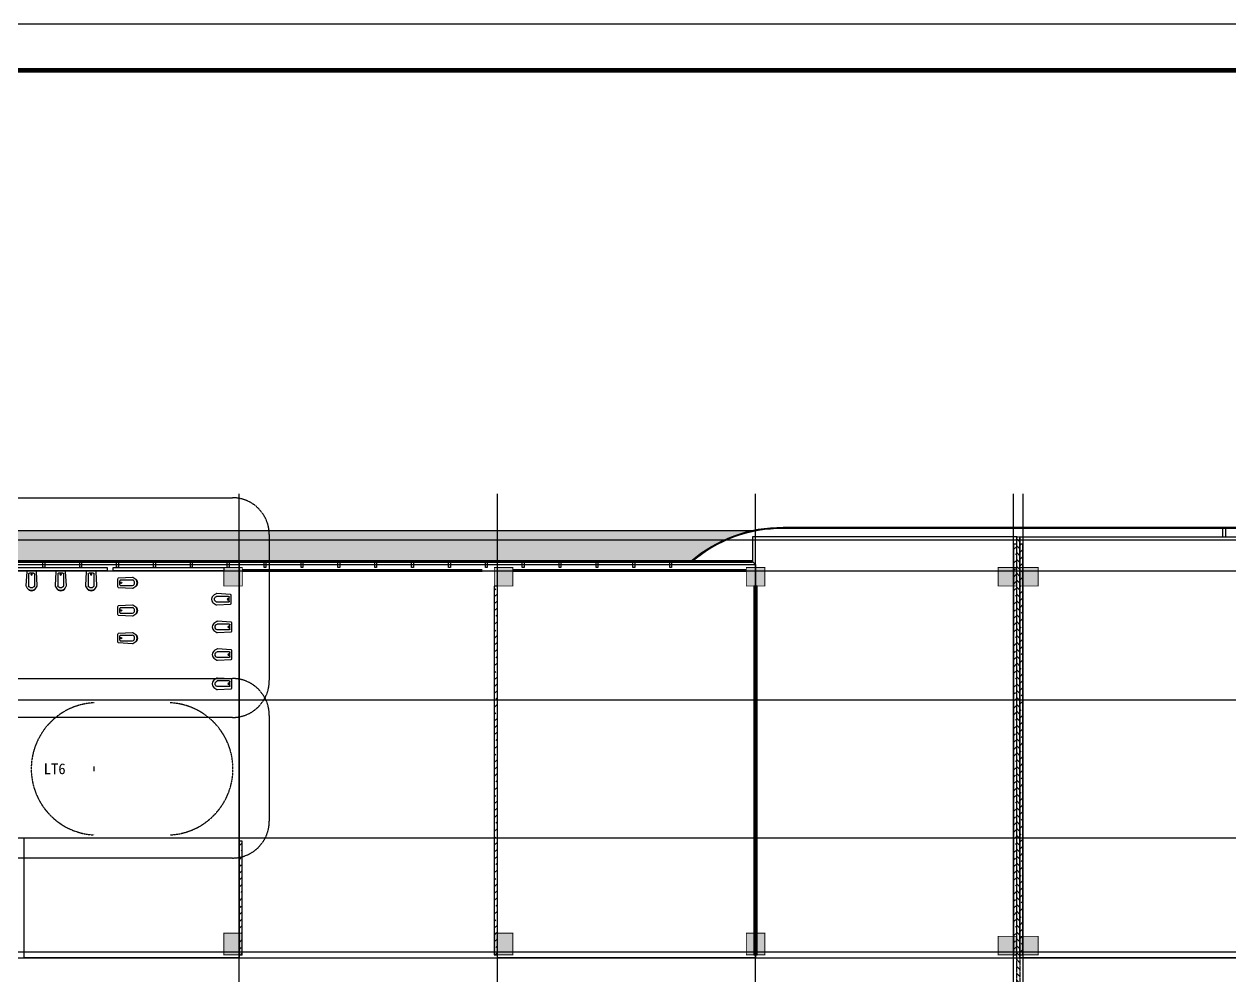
# Model space of a CAD drawing. Extents: x -737978 to 768813, y -372247 to 1140308.
# Drawn here: x -335501 to -296265, y -101786 to -70811 of the extents above; entities that cross this region are included whole.
import ezdxf

# ---------------------------------------------------------------- set-up
doc = ezdxf.new("R2010")
doc.units = 0
doc.header["$LTSCALE"] = 10
doc.header["$MEASUREMENT"] = 0
for name, pattern in [('DASH', [0.35, 0.25, -0.1]), ('DOTE', [2.4200000000000004, 2, -0.2, 0.02, -0.2]), ('OWall_L2$0$HIDDEN2', [4.762499999999999, 3.175, -1.5875])]:
    doc.linetypes.add(name, pattern=pattern)
doc.layers.get('0').update_dxf_attribs({"linetype": 'CONTINUOUS'})
for name, color, linetype in [('0-填充墙', 8, 'CONTINUOUS'), ('0-外部构件', 6, 'CONTINUOUS'), ('0-消防示意', 6, 'CONTINUOUS'), ('A-ANNO-IDEN', 3, 'CONTINUOUS'), ('A-ANNO-TEXT', 7, 'CONTINUOUS'), ('A-WALL-GLAZ', 141, 'CONTINUOUS'), ('C-B', 7, 'CONTINUOUS'), ('C-KZ', 2, 'CONTINUOUS'), ('C-Z-HATCH', 253, 'CONTINUOUS'), ('C座外围门窗1f$0$G-0-XREF', 2, 'CONTINUOUS'), ('DOTE', 1, 'DOTE'), ('HZ', 7, 'CONTINUOUS'), ('J-FURN-厨卫', 253, 'CONTINUOUS'), ('OWall_L2$0$A-COLS-HATH', 8, 'CONTINUOUS'), ('OWall_L2$0$A-HOLE-DASH', 21, 'OWall_L2$0$HIDDEN2'), ('PUB_TITLE', 4, 'CONTINUOUS'), ('STAIR', 2, 'CONTINUOUS'), ('WINDOW', 4, 'CONTINUOUS')]:
    doc.layers.add(name, color=color, linetype=linetype)
doc.layers.add('0-面积', color=2, linetype='CONTINUOUS', plot=False)
doc.layers.add('DRAW', color=7, linetype='CONTINUOUS', lineweight=70)
doc.styles.add('_TCH_DYN', font='')
doc.styles.get('_TCH_DYN').set_extended_font_data('SimSun')

# ---------------------------------------------------------------- blocks, each defined once
blk = doc.blocks.new('$plan$00002873')
at = {"layer": 'J-FURN-厨卫'}
for p, q in [((-91.74264005830264, -90.70524271280738), (-91.74264005830264, -481.9258925319591)), ((-65.74264005838995, -64.70524271282193), (69.33082486625426, -64.70524271282193)), ((95.33082486631247, -90.70524271280738), (95.33082486631247, -481.9258925319591))]:
    blk.add_line(p, q, dxfattribs=at)
blk.add_lwpolyline([(140.3911192849155, -552.394401938287, -0.6247360297586834), (-140.4005137621461, -552.3944019392438), (-180.6426270552074, -489.2065461962084, -0.1587596697693798), (-184.6412568604246, -473.3177962995524), (-158.2838116268285, -24.07783282855235, -0.3927027138453407), (-132.3549614138938, 0), (132.3455669361829, 0, -0.3927027137429135), (158.2744171484483, -24.07783281934644), (184.631862383012, -473.3177963042472, -0.1616572167524442), (180.6332325773074, -489.2065461962629)], format="xyb", close=True, dxfattribs=at)
blk.add_circle((2.141822918845719, -106.7492647957406), 23.13880562599225, dxfattribs=at)
for centre, radius, start, end in [((-65.74264005839177, -90.7052427128092), 26.00000000000182, 90, 180), ((69.33082486620879, -90.70524271290742), 26.00000000010368, 2.08440831604393e-10, 89.99999999989578), ((-0.004697238846347318, -421.7118973717988), 206.9603543280995, 240.0293184744708, 299.9706815255292), ((1.794092403932154, -446.7711158495658), 99.924864990203, 200.5981914201405, 339.4018085798595)]:
    blk.add_arc(centre, radius, start, end, dxfattribs=at)
blk = doc.blocks.new('商业柱网333')
at = {"layer": 'C-Z-HATCH'}
for points in [[(8864918.772025043, 88667.13641442946), (8865618.772025043, 88667.13641442946), (8865618.772025043, 88067.13641442946), (8864918.772025043, 88067.13641442946)], [(8876918.772025103, 88667.1364149063), (8877518.772025103, 88667.1364149063), (8877518.772025103, 88067.1364149063), (8876918.772025103, 88067.1364149063)], [(8864918.772025043, 79867.13641538314), (8865618.772025043, 79867.13641538314), (8865618.772025043, 79267.13641538314), (8864918.772025043, 79267.13641538314)], [(8876918.7720254, 79867.13641585998), (8877518.7720254, 79867.13641585998), (8877518.7720254, 79267.13641585998), (8876918.7720254, 79267.13641585998)], [(8864918.772024984, 71667.13641395263), (8865618.772024984, 71667.13641395263), (8865618.772024984, 71067.13641395263), (8864918.772024984, 71067.13641395263)], [(8876918.772024924, 71667.13641442946), (8877518.772024924, 71667.13641442946), (8877518.772024924, 71067.13641442946), (8876918.772024924, 71067.13641442946)], [(8864918.772024984, 63467.13641538314), (8865518.772024984, 63467.13641538314), (8865518.772024984, 62867.13641538314), (8864918.772024984, 62867.13641538314)], [(8876918.772024745, 63467.13641585998), (8877518.772024745, 63467.13641585998), (8877518.772024745, 62867.13641585998), (8876918.772024745, 62867.13641585998)], [(8864918.772024984, 62767.13641538314), (8865518.772024984, 62767.13641538314), (8865518.772024984, 62167.13641538314), (8864918.772024984, 62167.13641538314)], [(8876918.772024745, 62767.13641585998), (8877518.772024745, 62767.13641585998), (8877518.772024745, 62167.13641585998), (8876918.772024745, 62167.13641585998)]]:
    blk.add_hatch(color=251, dxfattribs=at).paths.add_polyline_path(points)
at = {"layer": 'C-KZ', "const_width": 30}
for points in [[(8864918.772025043, 88667.13641442946), (8865618.772025043, 88667.13641442946), (8865618.772025043, 88067.13641442946), (8864918.772025043, 88067.13641442946)], [(8876918.772025103, 88667.1364149063), (8877518.772025103, 88667.1364149063), (8877518.772025103, 88067.1364149063), (8876918.772025103, 88067.1364149063)], [(8864918.772025043, 79867.13641538314), (8865618.772025043, 79867.13641538314), (8865618.772025043, 79267.13641538314), (8864918.772025043, 79267.13641538314)], [(8876918.7720254, 79867.13641585998), (8877518.7720254, 79867.13641585998), (8877518.7720254, 79267.13641585998), (8876918.7720254, 79267.13641585998)], [(8864918.772024984, 71667.13641395263), (8865618.772024984, 71667.13641395263), (8865618.772024984, 71067.13641395263), (8864918.772024984, 71067.13641395263)], [(8876918.772024924, 71667.13641442946), (8877518.772024924, 71667.13641442946), (8877518.772024924, 71067.13641442946), (8876918.772024924, 71067.13641442946)], [(8864918.772024984, 63467.13641538314), (8865518.772024984, 63467.13641538314), (8865518.772024984, 62867.13641538314), (8864918.772024984, 62867.13641538314)], [(8876918.772024745, 63467.13641585998), (8877518.772024745, 63467.13641585998), (8877518.772024745, 62867.13641585998), (8876918.772024745, 62867.13641585998)], [(8864918.772024984, 62767.13641538314), (8865518.772024984, 62767.13641538314), (8865518.772024984, 62167.13641538314), (8864918.772024984, 62167.13641538314)], [(8876918.772024745, 62767.13641585998), (8877518.772024745, 62767.13641585998), (8877518.772024745, 62167.13641585998), (8876918.772024745, 62167.13641585998)]]:
    blk.add_lwpolyline(points, close=True, dxfattribs=at)
blk = doc.blocks.new('LT6')
at = {"layer": 'C-B', "color": 8, "linetype": 'DASH'}
for centre, start, end in [((-333116.6988375721, -95048.38151565945), 92.7802519510422, 267.2197480489578), ((-330857.7643132937, -95048.38151566822), 272.7802519477111, 87.21974805228894)]:
    blk.add_arc(centre, 2152.533715161523, start, end, dxfattribs=at)
at = {"layer": 'STAIR'}
blk.add_line((-333221.1085829674, -95123.38151565331), (-333221.1085829674, -94973.38151565331), dxfattribs=at)

msp = doc.modelspace()

# ---------------------------------------------------------------- hatches: boundary and pattern name
at = {"layer": '0-填充墙'}
h = msp.add_hatch(dxfattribs=at)
h.set_pattern_fill('ANSI33', color=256, scale=100, style=0)
h.set_pattern_definition([(45, (174449.9999988828, 100.0001414037397), (-224.5064030267288, 224.5064030267288), []), (45, (174674.5064988828, 100.0001414037397), (-224.5064030267288, 224.5064030267288), [158.75, -79.375])])
h.paths.add_polyline_path([(-303201.1085842007, -87738.38151565287), (-303301.108584201, -87738.38151565337), (-303301.108583991, -101098.3815156578), (-303201.1085836296, -101098.3815156578)])
h = msp.add_hatch(dxfattribs=at)
h.set_pattern_fill('ANSI33', color=256, scale=100, style=0)
h.set_pattern_definition([(45, (174749.9999998751, 100.0001414037397), (-224.5064030267288, 224.5064030267288), []), (45, (174974.506499875, 100.0001414037397), (-224.5064030267288, 224.5064030267288), [158.75, -79.375])])
h.paths.add_polyline_path([(-303001.1085825962, -87738.38151565299), (-303101.1085825962, -87738.38151565287), (-303101.1085826356, -101098.3815156411), (-303001.1085826355, -101098.3815156411)])
h = msp.add_hatch(dxfattribs=at)
h.set_pattern_fill('ANSI33', color=256, scale=100, style=0)
h.set_pattern_definition([(45, (157649.9999999925, 0.0001420593907823786), (-224.5064030267288, 224.5064030267288), []), (45, (157874.5064999926, 0.0001420593907823786), (-224.5064030267288, 224.5064030267288), [158.75, -79.375])])
h.paths.add_polyline_path([(-320101.1085831082, -89098.38151669316), (-320201.1085849535, -89098.38151669316), (-320201.108583155, -101098.3815156549), (-320101.1085831552, -101098.3815156549)])
h = msp.add_hatch(dxfattribs=at)
h.set_pattern_fill('ANSI33', color=256, scale=100, style=0)
h.set_pattern_definition([(45, (166049.99999972, 0.0001420111948391423), (-224.5064030267288, 224.5064030267288), []), (45, (166274.50649972, 0.0001420111948391423), (-224.5064030267288, 224.5064030267288), [158.75, -79.375])])
h.paths.add_polyline_path([(-311651.1085826891, -89098.38151717), (-311751.1085827035, -89098.38151717), (-311751.1085823794, -101098.3815156558), (-311651.1085823792, -101098.3815157044)])
h = msp.add_hatch(dxfattribs=at)
h.set_pattern_fill('ANSI33', color=256, scale=100, style=0)
h.set_pattern_definition([(45, (149249.9999995016, -8199.999856868366), (-224.5064030267288, 224.5064030267288), []), (45, (149474.5064995016, -8199.999856868366), (-224.5064030267288, 224.5064030267288), [158.75, -79.375])])
h.paths.add_polyline_path([(-328401.1085836809, -97398.38137356153), (-328501.1085829688, -97398.38151565347), (-328501.1085830132, -101098.3815170508), (-328401.108583013, -101098.3815156549)])
at = {"layer": 'A-WALL-GLAZ'}
h = msp.add_hatch(dxfattribs=at)
h.set_pattern_fill('玻璃2', color=8, scale=100)
h.set_pattern_definition([(45, (120, 60), (8.881784197001252e-14, 1527.350647362943), [600, -360, 600, -360, 240, -523.28157]), (45, (90, 90), (8.881784197001252e-14, 1527.350647362943), [480, -600, 360, -360, 420, -463.28157]), (45, (90, 180), (8.881784197001252e-14, 1527.350647362943), [360, -720, 240, -360, 540, -463.28157]), (45, (180, 90), (8.881784197001252e-14, 1527.350647362943), [360, -720, 300, -1303.2815]), (45, (270, 180), (8.881784197001252e-14, 1527.350647362943), [180, -900, 120, -1483.2815]), (45, (120, 330), (8.881784197001252e-14, 1527.350647362943), [120, -900, 120, -480, 300, -763.2815700000001]), (45, (660, 240), (8.881784197001252e-14, 1527.350647362943), [600, -900, 720, -475.28157]), (45, (660, 150), (8.881784197001252e-14, 1527.350647362943), [840, -600, 900, -355.28157]), (45, (810, 270), (-1.77635683940025e-13, -1697.056274847714), [600, -840, 480, -763.2815700000001]), (45, (720, 450), (8.881784197001252e-14, 1527.350647362943), [300, -1200, 360, -823.2815700000001]), (45, (900, 360), (8.881784197001252e-14, 1527.350647362943), [240, -1200, 240, -1003.2815])])
edge = h.paths.add_edge_path()
edge.add_line((-311801.1084871473, -87298.38151584998), (-352641.2023151373, -87298.38151565814))
edge.add_arc((-352641.202315157, -91398.38151565813), 4099.999999999985, 89.99999999972425, 134.9999999999997)
edge.add_line((-355540.3401180219, -88499.24371279326), (-363993.3697754488, -96952.27337022002))
edge.add_arc((-361234.2860775864, -99803.12386139661), 3967.353195122939, 134.0628444314638, 180.9371555674204)
edge.add_line((-365201.1085846674, -99868.01278315953), (-365201.108584863, -114698.3815133143))
edge.add_line((-365201.108584863, -114698.3815133143), (-364501.108584863, -114698.3815133235))
edge.add_line((-364501.108584863, -114698.3815133235), (-364501.1085846673, -99862.01026822787))
edge.add_arc((-361092.1217154706, -99862.01026827282), 3408.986869196757, 134.999999999601, 179.9999999992445, ccw=False)
edge.add_line((-363502.6394476387, -97451.4925360711), (-355259.5227543003, -89208.37584273276))
edge.add_arc((-352821.03841451, -91646.86018252315), 3448.537624965951, 90.33503678370442, 134.9999999999996, ccw=False)
edge.add_line((-352841.2036060788, -88198.38151565353), (-351661.1085823131, -88198.38151565353))
edge.add_line((-351661.1085823131, -88198.38151565353), (-351661.108582313, -88298.38151565814))
edge.add_line((-351661.108582313, -88298.38151565814), (-313801.1085827154, -88298.38151532758))
edge.add_arc((-310847.2226463754, -91706.15348147122), 4509.806192969039, 102.21107429739868, 130.9190258425541, ccw=False)
at = {"layer": 'OWall_L2$0$A-COLS-HATH'}
h = msp.add_hatch(dxfattribs=at)
h.set_pattern_fill('ANSI31', color=256, scale=100, angle=90)
h.set_pattern_definition([(135, (-443777.8562263543, -314053.1515278765), (-112.2532015133644, -112.2532015133644), [])])
h.paths.add_polyline_path([(-260651.1085834636, -123898.3815162494), (-260651.1085834636, -91498.38151565328), (-260501.1085821827, -91498.38151565328), (-260501.1085821833, -123898.3815162494)])
h.paths.add_polyline_path([(-303201.1085835889, -123898.381516249), (-303201.1085845553, -87498.38151565066), (-303101.1085825961, -87498.38151565341), (-303101.1085825963, -123898.381516249)])

# ---------------------------------------------------------------- linework, layer by layer
msp.add_lwpolyline([(-311801.1084871473, -87298.38151584998), (-352641.2023151373, -87298.38151565814, 0.1989123673809072), (-355540.3401180219, -88499.24371279326), (-363993.3697754488, -96952.27337022002, 0.2074282162451152), (-365201.1085846674, -99868.01278315953), (-365201.108584863, -114698.3815133143), (-364501.108584863, -114698.3815133235), (-364501.1085846673, -99862.01026822787, -0.1989123673780408), (-363502.6394476387, -97451.4925360711), (-355259.5227543003, -89208.37584273276, -0.1973930936447218), (-352841.2036060788, -88198.38151565353), (-351661.1085823131, -88198.38151565353), (-351661.108582313, -88298.38151565814), (-313801.1085827154, -88298.38151532758, -0.1259213522024977)], format="xyb", close=True)
at = {"layer": '0-填充墙'}
for points in [[(-303201.1085842007, -87738.38151565287), (-303301.108584201, -87738.38151565337), (-303301.108583991, -101098.3815156578), (-303201.1085836296, -101098.3815156578)], [(-303001.1085825962, -87738.38151565299), (-303101.1085825962, -87738.38151565287), (-303101.1085826356, -101098.3815156411), (-303001.1085826355, -101098.3815156411)], [(-320101.1085831082, -89098.38151669316), (-320201.1085849535, -89098.38151669316), (-320201.108583155, -101098.3815156549), (-320101.1085831552, -101098.3815156549)], [(-311651.1085826891, -89098.38151717), (-311751.1085827035, -89098.38151717), (-311751.1085823794, -101098.3815156558), (-311651.1085823792, -101098.3815157044)], [(-328401.1085836809, -97398.38137356153), (-328501.1085829688, -97398.38151565347), (-328501.1085830132, -101098.3815170508), (-328401.108583013, -101098.3815156549)]]:
    msp.add_lwpolyline(points, close=True, dxfattribs=at)
at = {"layer": '0-外部构件'}
for p, q in [((-269480.8378242034, -87198.38151565328), (-310801.1085831814, -87198.381515879)), ((-269480.8378242032, -87228.38151565328), (-310801.1085831812, -87228.381515879))]:
    msp.add_line(p, q, dxfattribs=at)
msp.add_lwpolyline([(-351661.108582313, -88298.38151565814), (-311801.1084871521, -88298.38151584998)], dxfattribs=at)
for radius in [4500, 4470]:
    msp.add_arc((-310852.8844683985, -91698.08364576605), radius, 89.34075440838862, 130.9318524543737, dxfattribs=at)
at = {"layer": '0-消防示意'}
for points in [[(-336601.1085310906, -88498.38151561203), (-332801.1085820015, -88498.38151563602)], [(-332601.1085820018, -88498.38151576687), (-329001.1085825955, -88510.88170654135)]]:
    msp.add_lwpolyline(points, dxfattribs=at)
at = {"layer": '0-面积'}
for points in [[(-311801.1085827199, -88298.38151587344), (-311701.1085827538, -88398.38151528008), (-311701.1085823765, -101198.3815156533), (-303201.1085839862, -101198.3815154393), (-303201.1085836094, -87498.38151565066), (-311801.1085827152, -87498.3815156006)], [(-303101.1085825962, -87498.38151565303), (-294901.1085818182, -87498.38151565303), (-294901.1085818182, -101198.381515671), (-303101.1085825962, -101198.381515671)], [(-320101.1085830987, -88298.38170188743), (-328501.1085828603, -88298.38151576991), (-328501.1085828603, -101198.3815156533), (-320101.1085832529, -101198.3815157537)], [(-311801.1085827433, -88298.38151584998), (-311701.1085821781, -88398.38151585576), (-311701.1085818559, -101198.3815156533), (-320101.1085832529, -101198.3815156533), (-320101.1085830987, -88298.38170188743)], [(-335501.1085811657, -97298.3815156534), (-328501.1085830145, -97298.3815156534), (-328501.1085830145, -101198.3815156533), (-335501.1085811657, -101198.3815156533)]]:
    msp.add_lwpolyline(points, close=True, dxfattribs=at)
at = {"layer": 'A-ANNO-IDEN', "linetype": 'DASH', "ltscale": 5}
for points in [[(-329149.6692807213, -93375.74739363503), (-339928.7413817355, -93375.74739363503, -0.4142135623730951), (-341128.7413817355, -92175.74739363503), (-341128.7413817355, -87425.25980621942, -0.4142135623730951), (-339928.7413817355, -86225.25980621942), (-328722.4327394056, -86225.25980621942, -0.4142135623730951), (-327522.4327394056, -87425.25980621942), (-327522.4327394056, -92175.74739363503, -0.4142135623730951), (-328722.4327394056, -93375.74739363503), (-329149.6692807213, -93375.74739363503)], [(-329149.6692807213, -97950.36819884826), (-336928.7413817355, -97950.36819884826, -0.4142135623730951), (-338128.7413817355, -96750.36819884826), (-338128.7413817355, -93308.72615706215, -0.4142135623730951), (-336928.7413817355, -92108.72615706215), (-328722.4327394056, -92108.72615706215, -0.4142135623730951), (-327522.4327394056, -93308.72615706215), (-327522.4327394056, -96750.36819884826, -0.4142135623730951), (-328722.4327394056, -97950.36819884826), (-329149.6692807213, -97950.36819884826)]]:
    msp.add_lwpolyline(points, format="xyb", dxfattribs=at)
at = {"layer": 'A-ANNO-IDEN', "color": 0}
for points in [[(-336601.1085830462, -88498.38151695038), (-332801.1085834133, -88498.38151695038), (-332801.1085834133, -88598.38151695038), (-336601.1085830462, -88598.38151695038)], [(-332601.1085834068, -88498.3815169768), (-329001.1085839998, -88498.38151700044), (-329001.1085839998, -88598.3815169768), (-332601.1085834068, -88598.3815169768)]]:
    msp.add_lwpolyline(points, close=True, dxfattribs=at)
at = {"layer": 'C座外围门窗1f$0$G-0-XREF'}
for points in [[(-334891.1085823859, -88498.38151566056), (-334891.1085823859, -88298.38256316417), (-334831.1085823876, -88298.38256316417), (-334831.1085823876, -88498.38151566056)], [(-333691.108582386, -88498.38151566056), (-333691.108582386, -88298.38256316417), (-333631.1085823876, -88298.38256316417), (-333631.1085823876, -88498.38151566056)], [(-332491.108582386, -88498.38151566056), (-332491.108582386, -88298.38256316417), (-332431.1085823876, -88298.38256316417), (-332431.1085823876, -88498.38151566056)], [(-331291.108582386, -88498.38151566056), (-331291.108582386, -88298.38256316417), (-331231.1085823877, -88298.38256316417), (-331231.1085823877, -88498.38151566056)], [(-330091.108582386, -88498.38151566056), (-330091.108582386, -88298.38256316417), (-330031.1085823877, -88298.38256316417), (-330031.1085823877, -88498.38151566056)], [(-328891.1085823861, -88498.38151566056), (-328891.1085823861, -88298.38256316417), (-328831.1085823877, -88298.38256316417), (-328831.1085823877, -88498.38151566056)], [(-327691.1085823861, -88498.38151566056), (-327691.1085823861, -88298.38256316417), (-327631.1085823877, -88298.38256316417), (-327631.1085823877, -88498.38151566056)], [(-326491.1085823861, -88498.38151566056), (-326491.1085823861, -88298.38256316417), (-326431.1085823877, -88298.38256316417), (-326431.1085823877, -88498.38151566056)], [(-325291.1085823862, -88498.38151566056), (-325291.1085823862, -88298.38256316417), (-325231.1085823878, -88298.38256316417), (-325231.1085823878, -88498.38151566056)], [(-324091.1085823862, -88498.38151566056), (-324091.1085823862, -88298.38256316417), (-324031.1085823879, -88298.38256316417), (-324031.1085823879, -88498.38151566056)], [(-322891.1085823862, -88498.38151566056), (-322891.1085823862, -88298.38256316417), (-322831.1085823879, -88298.38256316417), (-322831.1085823879, -88498.38151566056)], [(-321691.1085823862, -88498.38151566056), (-321691.1085823862, -88298.38256316417), (-321631.1085823879, -88298.38256316417), (-321631.1085823879, -88498.38151566056)], [(-320491.1085823863, -88498.38151566056), (-320491.1085823863, -88298.38256316417), (-320431.108582388, -88298.38256316417), (-320431.108582388, -88498.38151566056)], [(-319291.1085823863, -88498.38151566056), (-319291.1085823863, -88298.38256316417), (-319231.108582388, -88298.38256316417), (-319231.108582388, -88498.38151566056)], [(-318091.1085823863, -88498.38151566056), (-318091.1085823863, -88298.38256316417), (-318031.108582388, -88298.38256316417), (-318031.108582388, -88498.38151566056)], [(-316891.1085823863, -88498.38151566056), (-316891.1085823863, -88298.38256316417), (-316831.108582388, -88298.38256316417), (-316831.108582388, -88498.38151566056)], [(-315691.1085823865, -88498.38151566056), (-315691.1085823865, -88298.38256316417), (-315631.1085823881, -88298.38256316417), (-315631.1085823881, -88498.38151566056)], [(-314491.1085823865, -88498.38151566056), (-314491.1085823865, -88298.38256316417), (-314431.1085823881, -88298.38256316417), (-314431.1085823881, -88498.38151566056)]]:
    msp.add_lwpolyline(points, close=True, dxfattribs=at)
at = {"layer": 'DOTE'}
for p, q in [((-328501.1085833085, -125798.3815162493), (-328501.108582834, -86098.38151565328)), ((-320101.1085835469, -125798.3815162493), (-320101.1085830724, -86098.38151565328)), ((-311701.1085816515, -125798.3815162493), (-311701.1085828216, -86098.38151565328)), ((-303301.1085835553, -125798.3815162493), (-303301.1085842556, -86098.38151565328)), ((-303001.1085825962, -86098.38151565328), (-303001.1085825962, -125798.3815162493)), ((-365101.1085835493, -87598.38151565305), (-242201.1085821188, -87598.38151565351)), ((-365101.1085835493, -88598.38151565357), (-242201.1085821188, -88598.38151565334)), ((-365101.1085834952, -92798.38151556317), (-261301.1085819328, -92798.38151556297)), ((-365101.1085835492, -97298.3815797719), (-286501.1085827294, -97298.38151565328)), ((-365101.1085835493, -100998.3815156533), (-261301.1085819328, -100998.3815156533)), ((-365101.1085835493, -101198.3815156533), (-242201.1085821188, -101198.3815156533))]:
    msp.add_line(p, q, dxfattribs=at)
msp.add_lwpolyline([(-351661.1085847862, -88398.3815156466), (-311701.1085827537, -88398.38151528008)], dxfattribs=at)
msp.add_circle((-344701.1085821188, -107998.3815182163), 9300.000000770766, dxfattribs=at)
msp.add_circle((-344701.1085821188, -107998.3815182163), 9300.000000770766, dxfattribs=at)
at = {"layer": 'DRAW'}
msp.add_lwpolyline([(-311801.1085827199, -88298.38151584998), (-350842.3811757956, -88298.3815156628)], dxfattribs=at)
at = {"layer": 'HZ'}
msp.add_lwpolyline([(-311801.1085827152, -87498.381515879), (-311801.1085827199, -88298.38151587344)], dxfattribs=at)
at = {"layer": 'OWall_L2$0$A-HOLE-DASH', "ltscale": 0.1}
msp.add_lwpolyline([(-303201.1085835889, -123898.381516249), (-303201.1085845553, -87498.38151565066), (-303101.1085825961, -87498.38151565341), (-303101.1085825963, -123898.381516249)], close=True, dxfattribs=at)
at = {"layer": 'PUB_TITLE'}
msp.add_lwpolyline([(-377375.1161030412, -159910.5883688311), (-219725.1161030412, -159910.5883688311), (-219725.1161030412, -70810.58836883116), (-377375.1161030412, -70810.58836883116)], close=True, dxfattribs=at)
at = {"layer": 'PUB_TITLE', "const_width": 150}
msp.add_lwpolyline([(-373625.1161030412, -158410.5883688311), (-221225.1161030412, -158410.5883688311), (-221225.1161030412, -72310.58836883116), (-373625.1161030412, -72310.58836883116)], close=True, dxfattribs=at)
at = {"layer": 'STAIR'}
for points in [[(-328401.1085840132, -88558.38151565939), (-320601.1085839583, -88558.38151694127)], [(-328401.1085840266, -88618.38151565939), (-320601.1085839583, -88618.38151694127)], [(-319601.1085822486, -88558.38151710562), (-312001.108583523, -88558.38151835464)], [(-319601.1085822486, -88618.38151710562), (-312001.108583523, -88618.38151835464)]]:
    msp.add_lwpolyline(points, dxfattribs=at)
at = {"layer": 'WINDOW'}
msp.add_lwpolyline([(-296401.1085840031, -87498.38151562931), (-296401.1085840031, -87198.38151538862), (-296501.1085821926, -87198.38151538862), (-296501.1085821926, -87498.38151562931)], close=True, dxfattribs=at)

# ---------------------------------------------------------------- block references
at = {"layer": 'C-KZ', "color": 1, "linetype": 'Continuous', "rotation": 90}
msp.add_blockref('商业柱网333', (-240333.972169094, -8966017.153542094), dxfattribs=at)
at = {"layer": 'J-FURN-厨卫', "xscale": -1}
for p in [(-335258.1420011006, -88611.28911429766), (-334308.1420010929, -88611.28911429766), (-333318.8881796082, -88611.28911429766)]:
    msp.add_blockref('$plan$00002873', p, dxfattribs=at)
at = {"layer": 'J-FURN-厨卫', "rotation": 90.00000000000001}
for p in [(-332452.3211082043, -88993.84960727277), (-332452.3212421685, -89893.84960727277), (-332452.3209633357, -90793.84960727277)]:
    msp.add_blockref('$plan$00002873', p, dxfattribs=at)
at = {"layer": 'J-FURN-厨卫', "xscale": -1, "rotation": 270}
for p in [(-328760.070732371, -89529.6457248998), (-328737.9179007416, -90431.349840827), (-328737.9179007427, -91331.34984088782), (-328737.9179007439, -92281.34976298298)]:
    msp.add_blockref('$plan$00002873', p, dxfattribs=at)
at = {"layer": 'STAIR'}
msp.add_blockref('LT6', (0, 0), dxfattribs=at)

# ---------------------------------------------------------------- texts
at = {"layer": 'A-ANNO-TEXT', "linetype": 'DASH', "style": '_TCH_DYN'}
msp.add_text('LT6', height=350, dxfattribs=at).set_placement((-334863.8397047612, -95221.36414620513))

doc.saveas('drawing.dxf')
